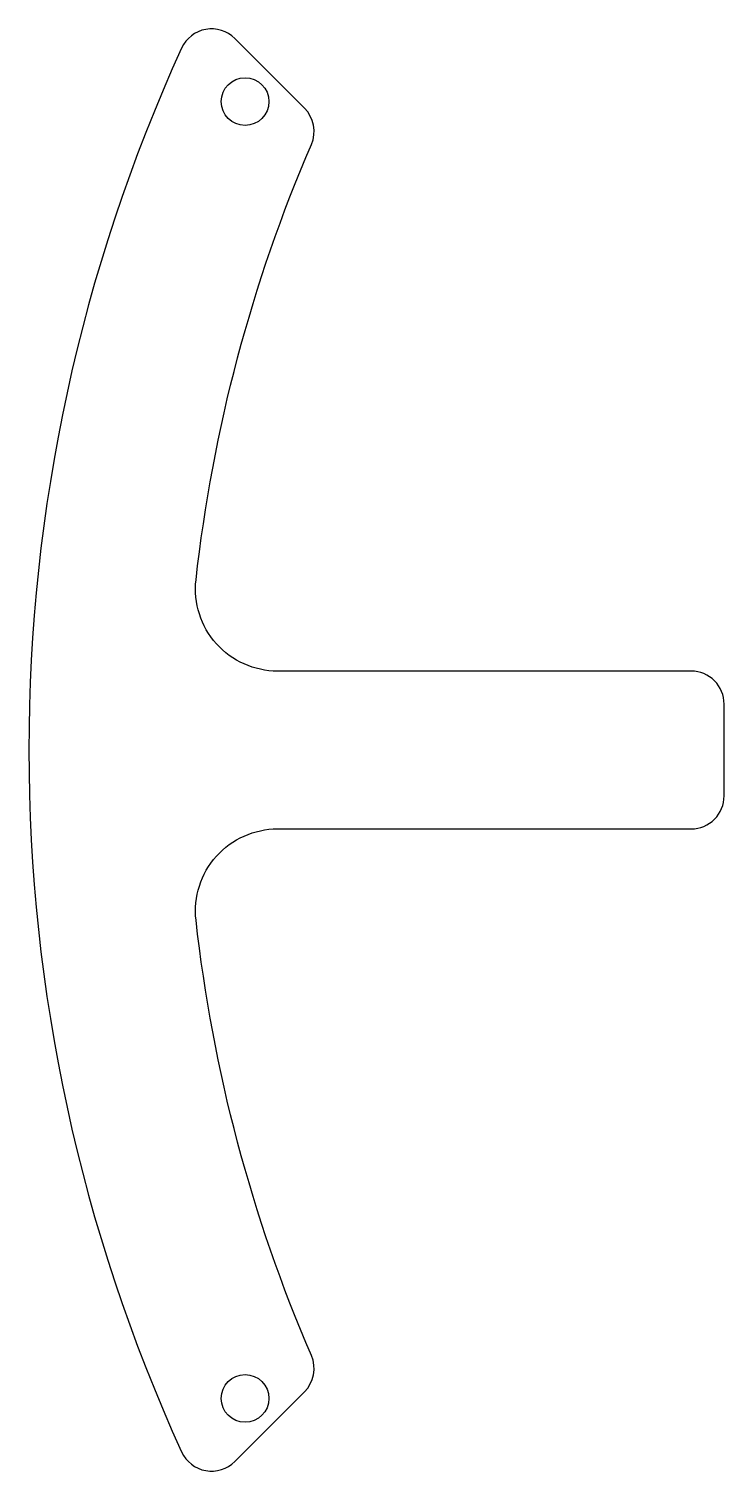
# Model space of a CAD drawing. Header units: millimetres. Extents: x -102.8 to -60.5, y -43.9 to 43.9.
import ezdxf

# ---------------------------------------------------------------- set-up
doc = ezdxf.new("R2010")
doc.units = ezdxf.units.MM
doc.layers.get('0').update_dxf_attribs({"linetype": 'CONTINUOUS'})

msp = doc.modelspace()

# ---------------------------------------------------------------- linework, layer by layer
msp.add_lwpolyline([(-62.473, -4.8, 0.414214), (-60.473, -2.8), (-60.473, 2.8, 0.414214), (-62.473, 4.8), (-87.654, 4.8, -0.447214), (-92.623, 10.356, -0.073964), (-85.599, 36.865, 0.307162), (-86.022, 39.07), (-90.265, 43.313, 0.523003), (-93.498, 42.73, 0.217681), (-93.498, -42.73, 0.523003), (-90.265, -43.313), (-86.022, -39.07, 0.307162), (-85.599, -36.865, -0.073964), (-92.623, -10.356, -0.447214), (-87.654, -4.8)], format="xyb", close=True)
for centre in [(-89.638, 39.471), (-89.638, -39.471)]:
    msp.add_circle(centre, 1.45)

doc.saveas('drawing.dxf')
